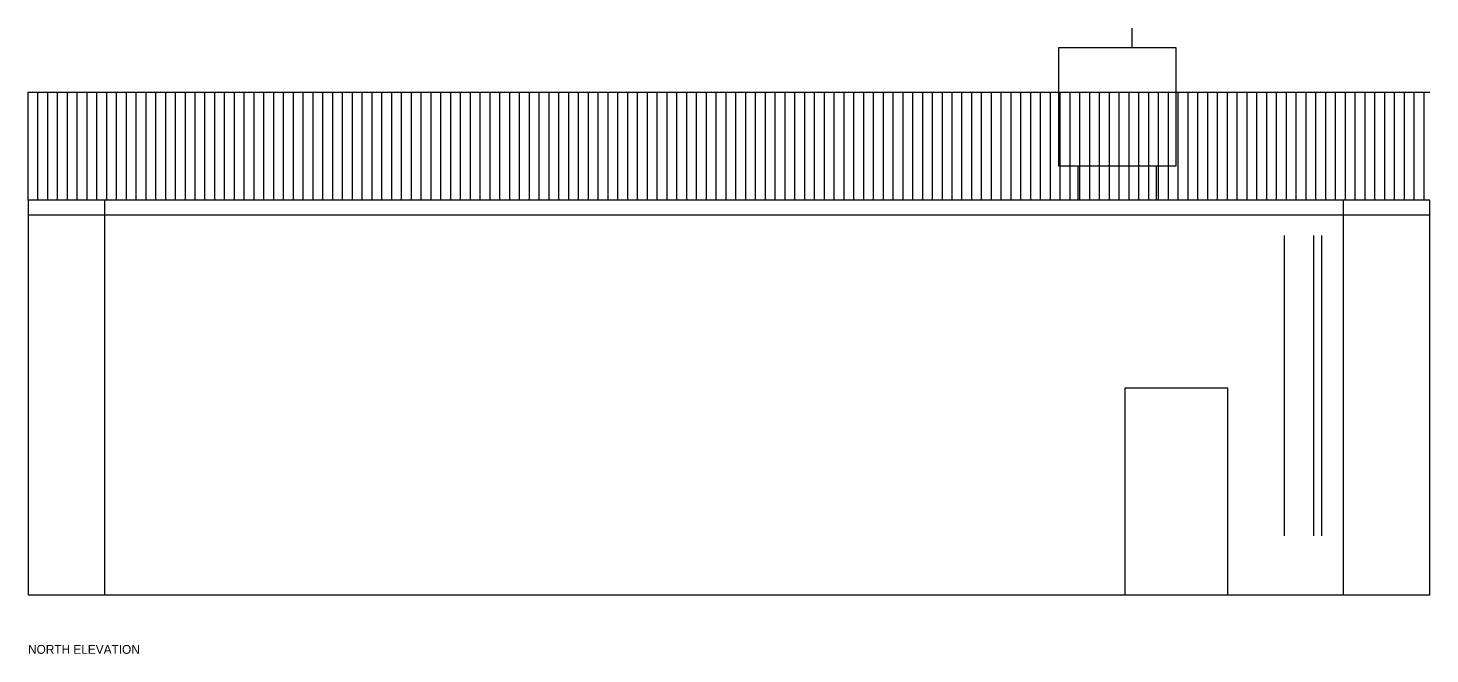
# Model space of a CAD drawing. Header units: millimetres. Extents: x -180 to 31260, y -44000 to 15420.
# Drawn here: x 17000 to 31260, y -10601 to -4240 of the extents above; entities that cross this region are included whole.
import ezdxf

# ---------------------------------------------------------------- set-up
doc = ezdxf.new("R2010")
doc.units = ezdxf.units.MM
for name, color, linetype in [('DRAIN', 1, 'Continuous'), ('EXISTING', 8, 'Continuous'), ('PROPOSED', 3, 'Continuous'), ('TEXT', 7, 'Continuous')]:
    doc.layers.add(name, color=color, linetype=linetype)

msp = doc.modelspace()

# ---------------------------------------------------------------- linework, layer by layer
at = {"layer": 'DRAIN'}
for p, q in [((17780, -10000), (17780, -5990)), ((30380, -10000), (30380, -5990))]:
    msp.add_line(p, q, dxfattribs=at)
at = {"layer": 'EXISTING'}
for p, q in [((17000, -5990), (17000, -4890)), ((17100, -5990), (17100, -4890)), ((17200, -5990), (17200, -4890)), ((17300, -5990), (17300, -4890)), ((17400, -5990), (17400, -4890)), ((17500, -5990), (17500, -4890)), ((17600, -5990), (17600, -4890)), ((17700, -5990), (17700, -4890)), ((17800, -5990), (17800, -4890)), ((17900, -5990), (17900, -4890)), ((18000, -5990), (18000, -4890)), ((18100, -5990), (18100, -4890)), ((18200, -5990), (18200, -4890)), ((18300, -5990), (18300, -4890)), ((18400, -5990), (18400, -4890)), ((18500, -5990), (18500, -4890)), ((18600, -5990), (18600, -4890)), ((18700, -5990), (18700, -4890)), ((18800, -5990), (18800, -4890)), ((18900, -5990), (18900, -4890)), ((19000, -5990), (19000, -4890)), ((19100, -5990), (19100, -4890)), ((19200, -5990), (19200, -4890)), ((19300, -5990), (19300, -4890)), ((19400, -5990), (19400, -4890)), ((19500, -5990), (19500, -4890)), ((19600, -5990), (19600, -4890)), ((19700, -5990), (19700, -4890)), ((19800, -5990), (19800, -4890)), ((19900, -5990), (19900, -4890)), ((20000, -5990), (20000, -4890)), ((20100, -5990), (20100, -4890)), ((20200, -5990), (20200, -4890)), ((20300, -5990), (20300, -4890)), ((20400, -5990), (20400, -4890)), ((20500, -5990), (20500, -4890)), ((20600, -5990), (20600, -4890)), ((20700, -5990), (20700, -4890)), ((20800, -5990), (20800, -4890)), ((20900, -5990), (20900, -4890)), ((21000, -5990), (21000, -4890)), ((21100, -5990), (21100, -4890)), ((21200, -5990), (21200, -4890)), ((21300, -5990), (21300, -4890)), ((21400, -5990), (21400, -4890)), ((21500, -5990), (21500, -4890)), ((21600, -5990), (21600, -4890)), ((21700, -5990), (21700, -4890)), ((21800, -5990), (21800, -4890)), ((21900, -5990), (21900, -4890)), ((22000, -5990), (22000, -4890)), ((22100, -5990), (22100, -4890)), ((22200, -5990), (22200, -4890)), ((22300, -5990), (22300, -4890)), ((22400, -5990), (22400, -4890)), ((22500, -5990), (22500, -4890)), ((22600, -5990), (22600, -4890)), ((22700, -5990), (22700, -4890)), ((22800, -5990), (22800, -4890)), ((22900, -5990), (22900, -4890)), ((23000, -5990), (23000, -4890)), ((23100, -5990), (23100, -4890)), ((23200, -5990), (23200, -4890)), ((23300, -5990), (23300, -4890)), ((23400, -5990), (23400, -4890)), ((23500, -5990), (23500, -4890)), ((23600, -5990), (23600, -4890)), ((23700, -5990), (23700, -4890)), ((23800, -5990), (23800, -4890)), ((23900, -5990), (23900, -4890)), ((24000, -5990), (24000, -4890)), ((24100, -5990), (24100, -4890)), ((24200, -5990), (24200, -4890)), ((24300, -5990), (24300, -4890)), ((24400, -5990), (24400, -4890)), ((24500, -5990), (24500, -4890)), ((24600, -5990), (24600, -4890)), ((24700, -5990), (24700, -4890)), ((24800, -5990), (24800, -4890)), ((24900, -5990), (24900, -4890)), ((25000, -5990), (25000, -4890)), ((25100, -5990), (25100, -4890)), ((25200, -5990), (25200, -4890)), ((25300, -5990), (25300, -4890)), ((25400, -5990), (25400, -4890)), ((25500, -5990), (25500, -4890)), ((25600, -5990), (25600, -4890)), ((25700, -5990), (25700, -4890)), ((25800, -5990), (25800, -4890)), ((25900, -5990), (25900, -4890)), ((26000, -5990), (26000, -4890)), ((26100, -5990), (26100, -4890)), ((26200, -5990), (26200, -4890)), ((26300, -5990), (26300, -4890)), ((26400, -5990), (26400, -4890)), ((26500, -5990), (26500, -4890)), ((26600, -5990), (26600, -4890)), ((26700, -5990), (26700, -4890)), ((26800, -5990), (26800, -4890)), ((26900, -5990), (26900, -4890)), ((27000, -5990), (27000, -4890)), ((27100, -5990), (27100, -4890)), ((27200, -5990), (27200, -4890)), ((27300, -5990), (27300, -4890)), ((27400, -5990), (27400, -4890)), ((27500, -5990), (27500, -4890)), ((27600, -5990), (27600, -4890)), ((27700, -5990), (27700, -4890)), ((27800, -5990), (27800, -4890)), ((27900, -5990), (27900, -4890)), ((28000, -5990), (28000, -4890)), ((28100, -5990), (28100, -4890)), ((28200, -5990), (28200, -4890)), ((28300, -5990), (28300, -4890)), ((28400, -5990), (28400, -4890)), ((28500, -5990), (28500, -4890)), ((28600, -5990), (28600, -4890)), ((28700, -5990), (28700, -4890)), ((28800, -5990), (28800, -4890)), ((28900, -5990), (28900, -4890)), ((29000, -5990), (29000, -4890)), ((29100, -5990), (29100, -4890)), ((29200, -5990), (29200, -4890)), ((29300, -5990), (29300, -4890)), ((29400, -5990), (29400, -4890)), ((29500, -5990), (29500, -4890)), ((29600, -5990), (29600, -4890)), ((29700, -5990), (29700, -4890)), ((29800, -5990), (29800, -4890)), ((29900, -5990), (29900, -4890)), ((30000, -5990), (30000, -4890)), ((30100, -5990), (30100, -4890)), ((30200, -5990), (30200, -4890)), ((30300, -5990), (30300, -4890)), ((30400, -5990), (30400, -4890)), ((30500, -5990), (30500, -4890)), ((30600, -5990), (30600, -4890)), ((30700, -5990), (30700, -4890)), ((30800, -5990), (30800, -4890)), ((30900, -5990), (30900, -4890)), ((31000, -5990), (31000, -4890)), ((31100, -5990), (31100, -4890)), ((31200, -5990), (31200, -4890)), ((17000, -6140), (31260, -6140))]:
    msp.add_line(p, q, dxfattribs=at)
msp.add_lwpolyline([(17000, -10000), (31260, -10000), (31260, -5990), (17000, -5990)], close=True, dxfattribs=at)
at = {"layer": 'PROPOSED'}
for p, q in [((28230, -4440), (28230, -4240)), ((17000, -5990), (17000, -4890)), ((17000, -4890), (31260, -4890)), ((18200, -5990), (18200, -4890)), ((19400, -5990), (19400, -4890)), ((20600, -5990), (20600, -4890)), ((21800, -5990), (21800, -4890)), ((23000, -5990), (23000, -4890)), ((24200, -5990), (24200, -4890)), ((25400, -5990), (25400, -4890)), ((26600, -5990), (26600, -4890)), ((27800, -5990), (27800, -4890)), ((29000, -5990), (29000, -4890)), ((30200, -5990), (30200, -4890)), ((27680, -5990), (27680, -5640)), ((28480, -5990), (28480, -5640)), ((29780, -9400), (29780, -6350)), ((30080, -9400), (30080, -6350)), ((30160, -9400), (30160, -6350))]:
    msp.add_line(p, q, dxfattribs=at)
for points in [[(27480, -5640), (28680, -5640), (28680, -4440), (27480, -4440)], [(28155, -10000), (29205, -10000), (29205, -7900), (28155, -7900)]]:
    msp.add_lwpolyline(points, close=True, dxfattribs=at)

# ---------------------------------------------------------------- texts
at = {"layer": 'TEXT'}
msp.add_text('NORTH ELEVATION', height=90, dxfattribs=at).set_placement((17000, -10600))

doc.saveas('drawing.dxf')
